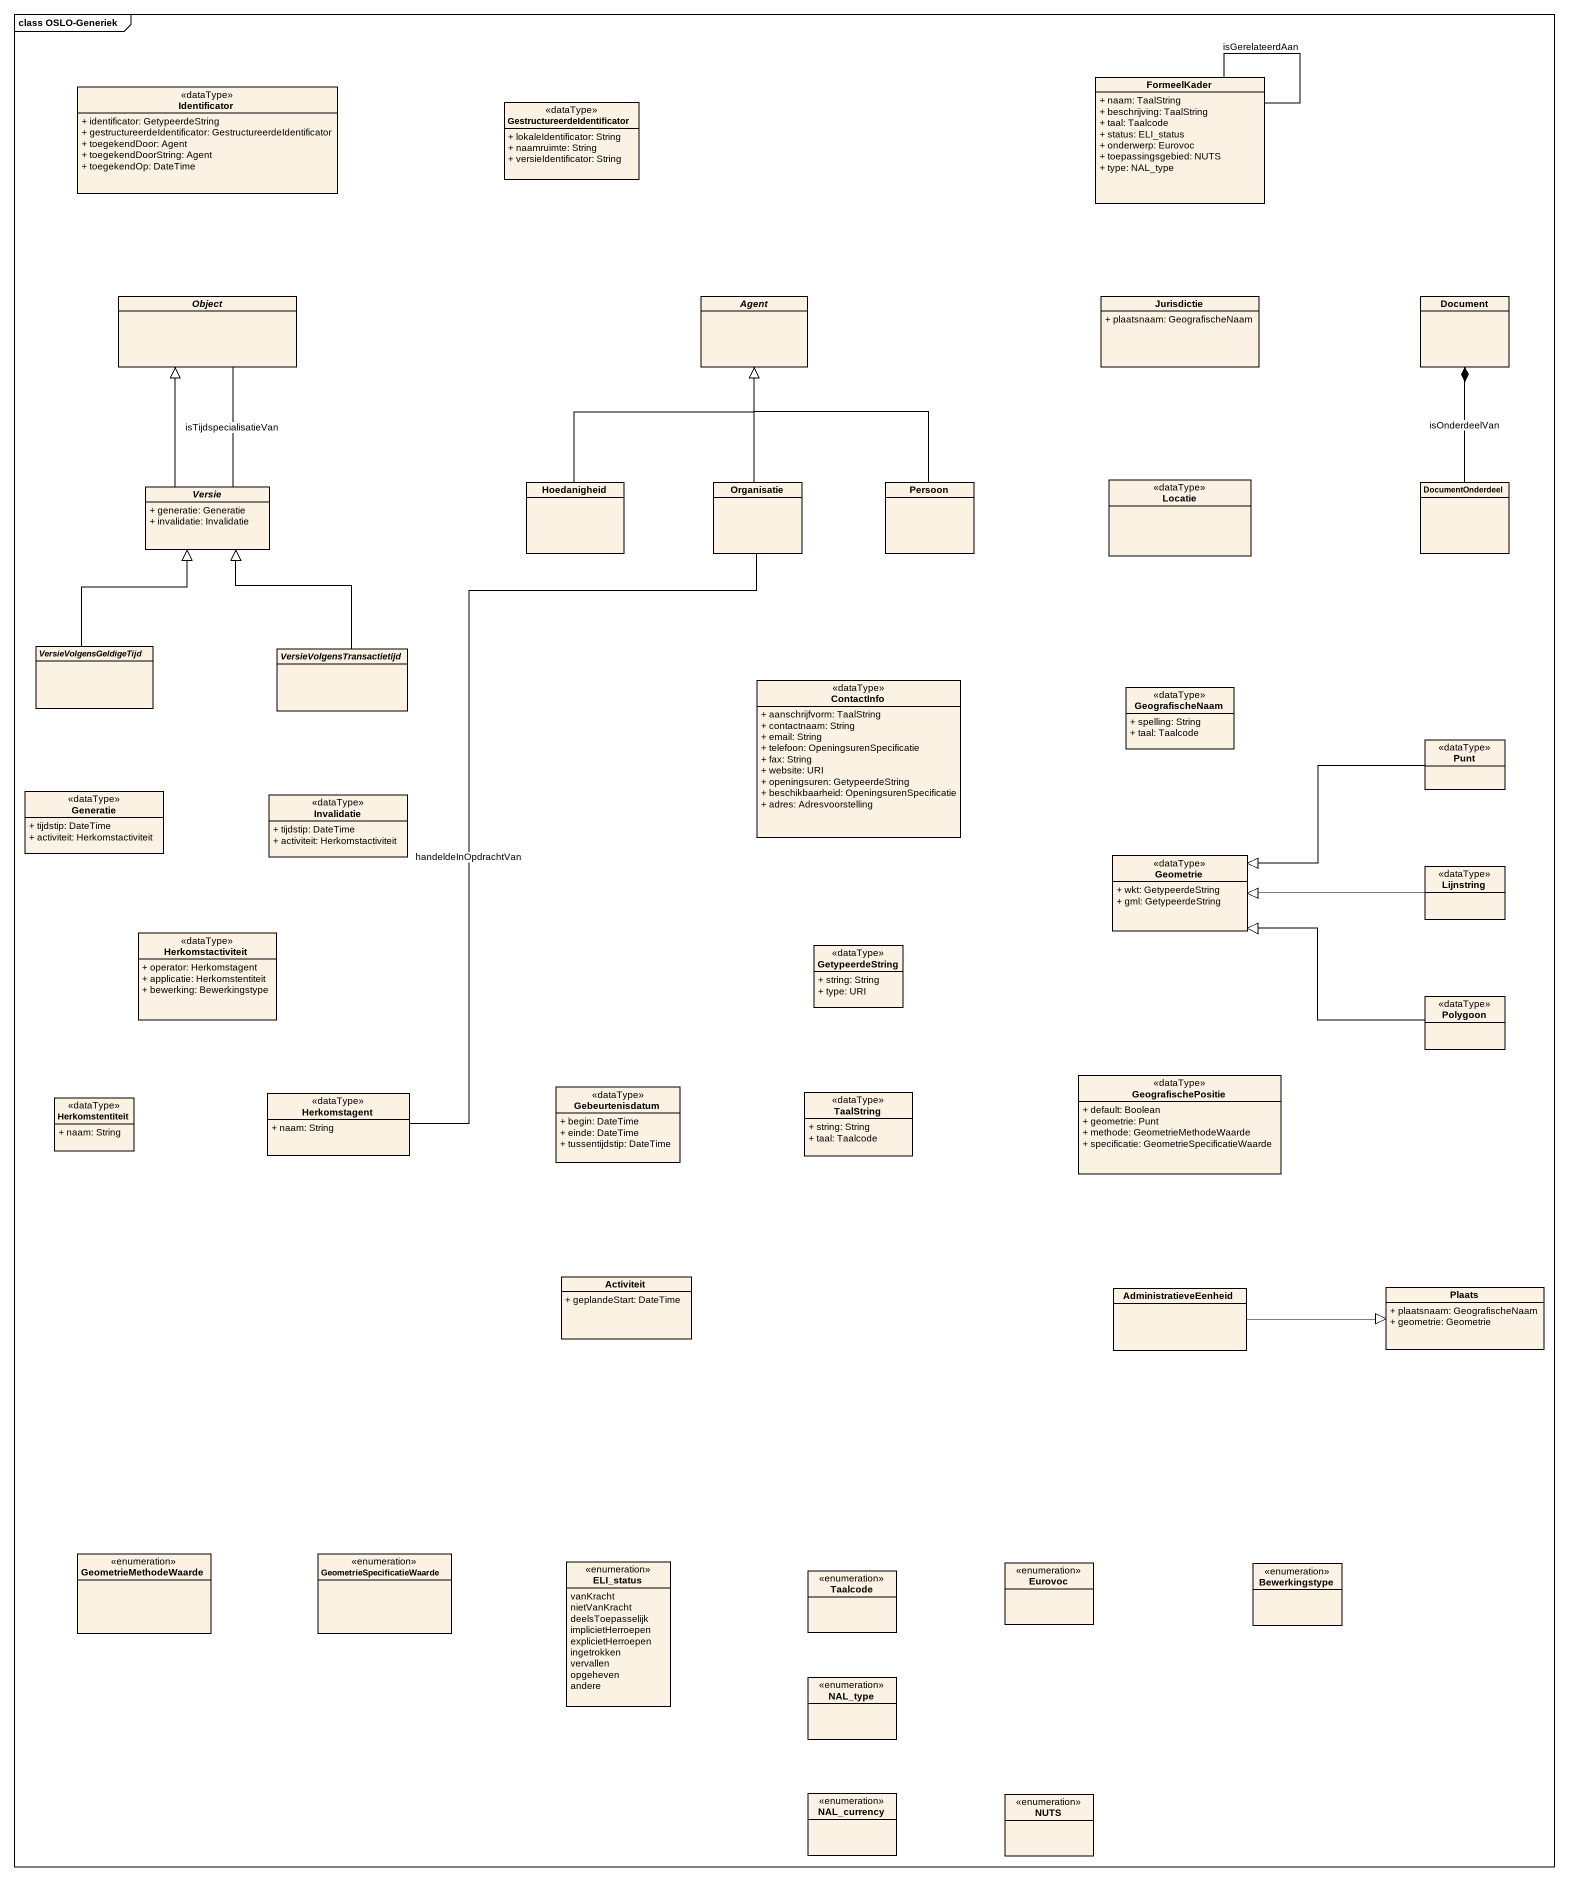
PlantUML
@startuml
mainframe class OSLO-Generiek
hide circle
hide empty members
skinparam classAttributeIconSize 0
class Identificator <<dataType>> {
  + identificator: GetypeerdeString
  + gestructureerdeIdentificator: GestructureerdeIdentificator
  + toegekendDoor: Agent
  + toegekendDoorString: Agent
  + toegekendOp: DateTime
}
class GestructureerdeIdentificator <<dataType>> {
  + lokaleIdentificator: String
  + naamruimte: String
  + versieIdentificator: String
}
class FormeelKader {
  + naam: TaalString
  + beschrijving: TaalString
  + taal: Taalcode
  + status: ELI_status
  + onderwerp: Eurovoc
  + toepassingsgebied: NUTS
  + type: NAL_type
}
abstract class "Object" as Object_
abstract class "Agent" as Agent_
class Jurisdictie {
  + plaatsnaam: GeografischeNaam
}
class Document
abstract class Versie {
  + generatie: Generatie
  + invalidatie: Invalidatie
}
class Hoedanigheid
class Organisatie
class Persoon
class Locatie <<dataType>>
class DocumentOnderdeel
abstract class VersieVolgensGeldigeTijd
abstract class VersieVolgensTransactietijd
class ContactInfo <<dataType>> {
  + aanschrijfvorm: TaalString
  + contactnaam: String
  + email: String
  + telefoon: OpeningsurenSpecificatie
  + fax: String
  + website: URI
  + openingsuren: GetypeerdeString
  + beschikbaarheid: OpeningsurenSpecificatie
  + adres: Adresvoorstelling
}
class GeografischeNaam <<dataType>> {
  + spelling: String
  + taal: Taalcode
}
class Punt <<dataType>>
class Generatie <<dataType>> {
  + tijdstip: DateTime
  + activiteit: Herkomstactiviteit
}
class Invalidatie <<dataType>> {
  + tijdstip: DateTime
  + activiteit: Herkomstactiviteit
}
class Geometrie <<dataType>> {
  + wkt: GetypeerdeString
  + gml: GetypeerdeString
}
class Lijnstring <<dataType>>
class Herkomstactiviteit <<dataType>> {
  + operator: Herkomstagent
  + applicatie: Herkomstentiteit
  + bewerking: Bewerkingstype
}
class GetypeerdeString <<dataType>> {
  + string: String
  + type: URI
}
class Polygoon <<dataType>>
class GeografischePositie <<dataType>> {
  + default: Boolean
  + geometrie: Punt
  + methode: GeometrieMethodeWaarde
  + specificatie: GeometrieSpecificatieWaarde
}
class Herkomstentiteit <<dataType>> {
  + naam: String
}
class Herkomstagent <<dataType>> {
  + naam: String
}
class Gebeurtenisdatum <<dataType>> {
  + begin: DateTime
  + einde: DateTime
  + tussentijdstip: DateTime
}
class TaalString <<dataType>> {
  + string: String
  + taal: Taalcode
}
class Activiteit {
  + geplandeStart: DateTime
}
class AdministratieveEenheid
class Plaats {
  + plaatsnaam: GeografischeNaam
  + geometrie: Geometrie
}
enum GeometrieMethodeWaarde
enum GeometrieSpecificatieWaarde
enum ELI_status {
  vanKracht
  nietVanKracht
  deelsToepasselijk
  implicietHerroepen
  explicietHerroepen
  ingetrokken
  vervallen
  opgeheven
  andere
}
enum Taalcode
enum Eurovoc
enum Bewerkingstype
enum NAL_type
enum NAL_currency
enum NUTS
FormeelKader -- FormeelKader : isGerelateerdAan
Versie -up-|> Object_
Versie -up- Object_ : isTijdspecialisatieVan
Hoedanigheid -up-|> Agent_
Organisatie -up-|> Agent_
Persoon -up-|> Agent_
DocumentOnderdeel -up-* Document : isOnderdeelVan
VersieVolgensGeldigeTijd -up-|> Versie
VersieVolgensTransactietijd -up-|> Versie
Punt -left-|> Geometrie
Lijnstring -left-|> Geometrie
Polygoon -left-|> Geometrie
Herkomstagent -up- Organisatie : handeldeInOpdrachtVan
AdministratieveEenheid -right-|> Plaats
@enduml
